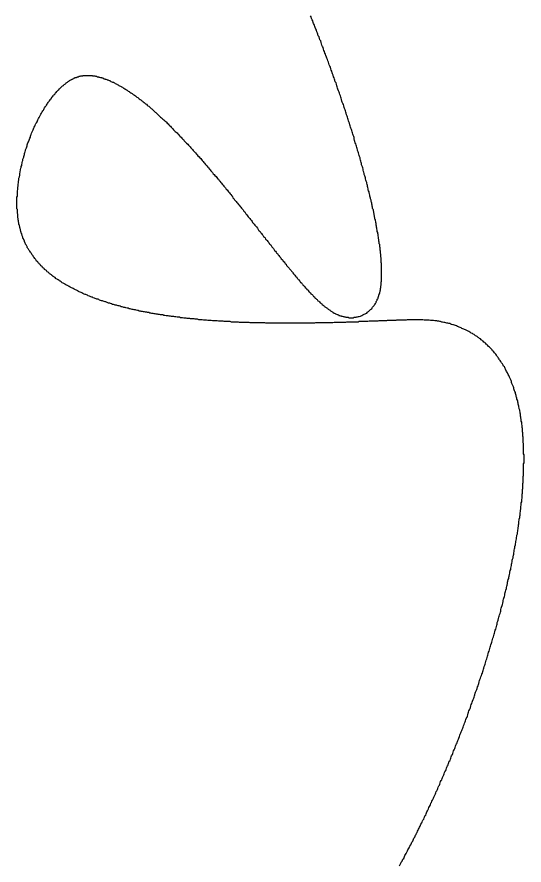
# Model space of a CAD drawing. Header units: millimetres. Extents: x 289 to 9778, y -894 to 6380.
# Drawn here: x 7172.18 to 7185.07, y 811.13 to 832.7 of the extents above; entities that cross this region are included whole.
import ezdxf

# ---------------------------------------------------------------- set-up
doc = ezdxf.new("R2010")
doc.units = ezdxf.units.MM
doc.layers.add('DRAW', color=7, linetype='Continuous')

msp = doc.modelspace()

# ---------------------------------------------------------------- linework, layer by layer
at = {"layer": 'DRAW'}
msp.add_polyline3d([(7181.9, 811.108, 0), (7181.91, 811.128, 0), (7181.93, 811.158, 0), (7181.94, 811.178, 0), (7181.95, 811.198, 0), (7181.97, 811.228, 0), (7181.98, 811.248, 0), (7181.99, 811.278, 0), (7182.01, 811.298, 0), (7182.02, 811.318, 0), (7182.03, 811.348, 0), (7182.04, 811.368, 0), (7182.06, 811.398, 0), (7182.07, 811.418, 0), (7182.08, 811.438, 0), (7182.1, 811.468, 0), (7182.11, 811.488, 0), (7182.12, 811.518, 0), (7182.13, 811.538, 0), (7182.15, 811.568, 0), (7182.16, 811.588, 0), (7182.17, 811.608, 0), (7182.19, 811.638, 0), (7182.2, 811.658, 0), (7182.21, 811.688, 0), (7182.22, 811.708, 0), (7182.24, 811.738, 0), (7182.25, 811.758, 0), (7182.26, 811.788, 0), (7182.27, 811.808, 0), (7182.29, 811.838, 0), (7182.3, 811.858, 0), (7182.31, 811.888, 0), (7182.33, 811.908, 0), (7182.34, 811.938, 0), (7182.35, 811.958, 0), (7182.36, 811.988, 0), (7182.38, 812.018, 0), (7182.39, 812.038, 0), (7182.4, 812.068, 0), (7182.41, 812.088, 0), (7182.43, 812.118, 0), (7182.44, 812.138, 0), (7182.45, 812.168, 0), (7182.47, 812.198, 0), (7182.48, 812.218, 0), (7182.49, 812.248, 0), (7182.5, 812.268, 0), (7182.52, 812.298, 0), (7182.53, 812.328, 0), (7182.54, 812.348, 0), (7182.55, 812.378, 0), (7182.57, 812.398, 0), (7182.58, 812.428, 0), (7182.59, 812.458, 0), (7182.6, 812.478, 0), (7182.62, 812.508, 0), (7182.63, 812.538, 0), (7182.64, 812.558, 0), (7182.65, 812.588, 0), (7182.67, 812.618, 0), (7182.68, 812.638, 0), (7182.69, 812.668, 0), (7182.7, 812.698, 0), (7182.72, 812.718, 0), (7182.73, 812.748, 0), (7182.74, 812.778, 0), (7182.75, 812.798, 0), (7182.77, 812.828, 0), (7182.78, 812.858, 0), (7182.79, 812.888, 0), (7182.8, 812.908, 0), (7182.82, 812.938, 0), (7182.83, 812.968, 0), (7182.84, 812.998, 0), (7182.85, 813.018, 0), (7182.87, 813.048, 0), (7182.88, 813.078, 0), (7182.89, 813.108, 0), (7182.9, 813.138, 0), (7182.92, 813.158, 0), (7182.93, 813.188, 0), (7182.94, 813.218, 0), (7182.95, 813.248, 0), (7182.96, 813.278, 0), (7182.98, 813.298, 0), (7182.99, 813.328, 0), (7183, 813.358, 0), (7183.01, 813.388, 0), (7183.03, 813.418, 0), (7183.04, 813.448, 0), (7183.05, 813.478, 0), (7183.06, 813.498, 0), (7183.08, 813.528, 0), (7183.09, 813.558, 0), (7183.1, 813.588, 0), (7183.11, 813.618, 0), (7183.12, 813.648, 0), (7183.14, 813.678, 0), (7183.15, 813.708, 0), (7183.16, 813.738, 0), (7183.17, 813.768, 0), (7183.19, 813.788, 0), (7183.2, 813.818, 0), (7183.21, 813.848, 0), (7183.22, 813.878, 0), (7183.23, 813.908, 0), (7183.25, 813.938, 0), (7183.26, 813.968, 0), (7183.27, 813.998, 0), (7183.28, 814.028, 0), (7183.29, 814.058, 0), (7183.31, 814.088, 0), (7183.32, 814.118, 0), (7183.33, 814.148, 0), (7183.34, 814.178, 0), (7183.35, 814.208, 0), (7183.37, 814.238, 0), (7183.38, 814.268, 0), (7183.39, 814.298, 0), (7183.4, 814.328, 0), (7183.41, 814.358, 0), (7183.43, 814.398, 0), (7183.44, 814.428, 0), (7183.45, 814.458, 0), (7183.46, 814.488, 0), (7183.47, 814.518, 0), (7183.49, 814.548, 0), (7183.5, 814.578, 0), (7183.51, 814.608, 0), (7183.52, 814.638, 0), (7183.53, 814.668, 0), (7183.55, 814.698, 0), (7183.56, 814.738, 0), (7183.57, 814.768, 0), (7183.58, 814.798, 0), (7183.59, 814.828, 0), (7183.6, 814.858, 0), (7183.62, 814.888, 0), (7183.63, 814.918, 0), (7183.64, 814.948, 0), (7183.65, 814.988, 0), (7183.66, 815.018, 0), (7183.67, 815.048, 0), (7183.68, 815.078, 0), (7183.7, 815.108, 0), (7183.71, 815.138, 0), (7183.72, 815.178, 0), (7183.73, 815.208, 0), (7183.74, 815.238, 0), (7183.75, 815.268, 0), (7183.76, 815.298, 0), (7183.78, 815.338, 0), (7183.79, 815.368, 0), (7183.8, 815.398, 0), (7183.81, 815.428, 0), (7183.82, 815.458, 0), (7183.83, 815.498, 0), (7183.84, 815.528, 0), (7183.85, 815.558, 0), (7183.87, 815.588, 0), (7183.88, 815.618, 0), (7183.89, 815.658, 0), (7183.9, 815.688, 0), (7183.91, 815.718, 0), (7183.92, 815.748, 0), (7183.93, 815.788, 0), (7183.94, 815.818, 0), (7183.95, 815.848, 0), (7183.96, 815.878, 0), (7183.97, 815.918, 0), (7183.99, 815.948, 0), (7184, 815.978, 0), (7184.01, 816.008, 0), (7184.02, 816.048, 0), (7184.03, 816.078, 0), (7184.04, 816.108, 0), (7184.05, 816.138, 0), (7184.06, 816.178, 0), (7184.07, 816.208, 0), (7184.08, 816.238, 0), (7184.09, 816.268, 0), (7184.1, 816.308, 0), (7184.11, 816.338, 0), (7184.12, 816.368, 0), (7184.13, 816.408, 0), (7184.14, 816.438, 0), (7184.15, 816.468, 0), (7184.16, 816.498, 0), (7184.17, 816.538, 0), (7184.18, 816.568, 0), (7184.19, 816.598, 0), (7184.2, 816.638, 0), (7184.21, 816.668, 0), (7184.22, 816.698, 0), (7184.23, 816.728, 0), (7184.24, 816.768, 0), (7184.25, 816.798, 0), (7184.26, 816.828, 0), (7184.27, 816.868, 0), (7184.28, 816.898, 0), (7184.29, 816.928, 0), (7184.3, 816.968, 0), (7184.31, 816.998, 0), (7184.32, 817.028, 0), (7184.33, 817.058, 0), (7184.34, 817.098, 0), (7184.35, 817.128, 0), (7184.36, 817.158, 0), (7184.37, 817.198, 0), (7184.38, 817.228, 0), (7184.39, 817.258, 0), (7184.39, 817.298, 0), (7184.4, 817.328, 0), (7184.41, 817.358, 0), (7184.42, 817.398, 0), (7184.43, 817.428, 0), (7184.44, 817.458, 0), (7184.45, 817.488, 0), (7184.46, 817.528, 0), (7184.47, 817.558, 0), (7184.48, 817.588, 0), (7184.48, 817.628, 0), (7184.49, 817.658, 0), (7184.5, 817.688, 0), (7184.51, 817.728, 0), (7184.52, 817.758, 0), (7184.53, 817.788, 0), (7184.54, 817.828, 0), (7184.54, 817.858, 0), (7184.55, 817.888, 0), (7184.56, 817.918, 0), (7184.57, 817.958, 0), (7184.58, 817.988, 0), (7184.58, 818.018, 0), (7184.59, 818.058, 0), (7184.6, 818.088, 0), (7184.61, 818.118, 0), (7184.62, 818.158, 0), (7184.62, 818.188, 0), (7184.63, 818.218, 0), (7184.64, 818.248, 0), (7184.65, 818.288, 0), (7184.65, 818.318, 0), (7184.66, 818.348, 0), (7184.67, 818.388, 0), (7184.68, 818.418, 0), (7184.68, 818.448, 0), (7184.69, 818.478, 0), (7184.7, 818.518, 0), (7184.71, 818.548, 0), (7184.71, 818.578, 0), (7184.72, 818.618, 0), (7184.73, 818.648, 0), (7184.73, 818.678, 0), (7184.74, 818.708, 0), (7184.75, 818.748, 0), (7184.75, 818.778, 0), (7184.76, 818.808, 0), (7184.77, 818.838, 0), (7184.77, 818.878, 0), (7184.78, 818.908, 0), (7184.79, 818.938, 0), (7184.79, 818.968, 0), (7184.8, 819.008, 0), (7184.81, 819.038, 0), (7184.81, 819.068, 0), (7184.82, 819.098, 0), (7184.82, 819.138, 0), (7184.83, 819.168, 0), (7184.84, 819.198, 0), (7184.84, 819.228, 0), (7184.85, 819.268, 0), (7184.85, 819.298, 0), (7184.86, 819.328, 0), (7184.86, 819.358, 0), (7184.87, 819.388, 0), (7184.88, 819.428, 0), (7184.88, 819.458, 0), (7184.89, 819.488, 0), (7184.89, 819.518, 0), (7184.9, 819.548, 0), (7184.9, 819.588, 0), (7184.91, 819.618, 0), (7184.91, 819.648, 0), (7184.92, 819.678, 0), (7184.92, 819.708, 0), (7184.93, 819.748, 0), (7184.93, 819.778, 0), (7184.94, 819.808, 0), (7184.94, 819.838, 0), (7184.94, 819.868, 0), (7184.95, 819.898, 0), (7184.95, 819.928, 0), (7184.96, 819.968, 0), (7184.96, 819.998, 0), (7184.97, 820.028, 0), (7184.97, 820.058, 0), (7184.97, 820.088, 0), (7184.98, 820.118, 0), (7184.98, 820.148, 0), (7184.99, 820.188, 0), (7184.99, 820.218, 0), (7184.99, 820.248, 0), (7185, 820.278, 0), (7185, 820.308, 0), (7185, 820.338, 0), (7185.01, 820.368, 0), (7185.01, 820.398, 0), (7185.01, 820.428, 0), (7185.02, 820.458, 0), (7185.02, 820.488, 0), (7185.02, 820.518, 0), (7185.02, 820.558, 0), (7185.03, 820.588, 0), (7185.03, 820.618, 0), (7185.03, 820.648, 0), (7185.03, 820.678, 0), (7185.04, 820.708, 0), (7185.04, 820.738, 0), (7185.04, 820.768, 0), (7185.04, 820.798, 0), (7185.04, 820.828, 0), (7185.05, 820.858, 0), (7185.05, 820.888, 0), (7185.05, 820.918, 0), (7185.05, 820.948, 0), (7185.05, 820.978, 0), (7185.05, 821.008, 0), (7185.06, 821.038, 0), (7185.06, 821.068, 0), (7185.06, 821.098, 0), (7185.06, 821.128, 0), (7185.06, 821.158, 0), (7185.06, 821.188, 0), (7185.06, 821.208, 0), (7185.06, 821.238, 0), (7185.06, 821.268, 0), (7185.06, 821.298, 0), (7185.06, 821.328, 0), (7185.07, 821.358, 0), (7185.07, 821.388, 0), (7185.07, 821.418, 0), (7185.07, 821.448, 0), (7185.07, 821.478, 0), (7185.07, 821.508, 0), (7185.07, 821.528, 0), (7185.07, 821.558, 0), (7185.06, 821.588, 0), (7185.06, 821.618, 0), (7185.06, 821.648, 0), (7185.06, 821.678, 0), (7185.06, 821.698, 0), (7185.06, 821.728, 0), (7185.06, 821.758, 0), (7185.06, 821.788, 0), (7185.06, 821.818, 0), (7185.06, 821.848, 0), (7185.05, 821.868, 0), (7185.05, 821.898, 0), (7185.05, 821.928, 0), (7185.05, 821.958, 0), (7185.05, 821.978, 0), (7185.05, 822.008, 0), (7185.04, 822.038, 0), (7185.04, 822.068, 0), (7185.04, 822.088, 0), (7185.04, 822.118, 0), (7185.03, 822.148, 0), (7185.03, 822.178, 0), (7185.03, 822.198, 0), (7185.03, 822.228, 0), (7185.02, 822.258, 0), (7185.02, 822.278, 0), (7185.02, 822.308, 0), (7185.01, 822.338, 0), (7185.01, 822.358, 0), (7185.01, 822.388, 0), (7185, 822.418, 0), (7185, 822.438, 0), (7185, 822.468, 0), (7184.99, 822.488, 0), (7184.99, 822.518, 0), (7184.98, 822.548, 0), (7184.98, 822.568, 0), (7184.98, 822.598, 0), (7184.97, 822.618, 0), (7184.97, 822.648, 0), (7184.96, 822.678, 0), (7184.96, 822.698, 0), (7184.95, 822.728, 0), (7184.95, 822.748, 0), (7184.94, 822.778, 0), (7184.94, 822.798, 0), (7184.93, 822.828, 0), (7184.92, 822.848, 0), (7184.92, 822.878, 0), (7184.91, 822.898, 0), (7184.91, 822.928, 0), (7184.9, 822.948, 0), (7184.89, 822.978, 0), (7184.89, 822.998, 0), (7184.88, 823.028, 0), (7184.87, 823.048, 0), (7184.87, 823.068, 0), (7184.86, 823.098, 0), (7184.85, 823.118, 0), (7184.85, 823.148, 0), (7184.84, 823.168, 0), (7184.83, 823.188, 0), (7184.82, 823.218, 0), (7184.81, 823.238, 0), (7184.81, 823.268, 0), (7184.8, 823.288, 0), (7184.79, 823.308, 0), (7184.78, 823.338, 0), (7184.77, 823.358, 0), (7184.76, 823.378, 0), (7184.75, 823.398, 0), (7184.75, 823.428, 0), (7184.74, 823.448, 0), (7184.73, 823.468, 0), (7184.72, 823.498, 0), (7184.71, 823.518, 0), (7184.7, 823.538, 0), (7184.69, 823.558, 0), (7184.68, 823.578, 0), (7184.67, 823.608, 0), (7184.66, 823.628, 0), (7184.65, 823.648, 0), (7184.63, 823.668, 0), (7184.62, 823.688, 0), (7184.61, 823.718, 0), (7184.6, 823.738, 0), (7184.59, 823.758, 0), (7184.58, 823.778, 0), (7184.57, 823.798, 0), (7184.55, 823.818, 0), (7184.54, 823.838, 0), (7184.53, 823.858, 0), (7184.52, 823.878, 0), (7184.5, 823.898, 0), (7184.49, 823.918, 0), (7184.48, 823.938, 0), (7184.46, 823.958, 0), (7184.45, 823.978, 0), (7184.44, 823.998, 0), (7184.42, 824.018, 0), (7184.41, 824.038, 0), (7184.39, 824.058, 0), (7184.38, 824.078, 0), (7184.37, 824.098, 0), (7184.35, 824.118, 0), (7184.34, 824.138, 0), (7184.32, 824.158, 0), (7184.3, 824.178, 0), (7184.29, 824.188, 0), (7184.27, 824.208, 0), (7184.26, 824.228, 0), (7184.24, 824.248, 0), (7184.23, 824.268, 0), (7184.21, 824.278, 0), (7184.19, 824.298, 0), (7184.17, 824.318, 0), (7184.16, 824.328, 0), (7184.14, 824.348, 0), (7184.12, 824.368, 0), (7184.11, 824.378, 0), (7184.09, 824.398, 0), (7184.07, 824.418, 0), (7184.05, 824.428, 0), (7184.03, 824.448, 0), (7184.01, 824.458, 0), (7184, 824.478, 0), (7183.98, 824.488, 0), (7183.96, 824.508, 0), (7183.94, 824.518, 0), (7183.92, 824.538, 0), (7183.9, 824.548, 0), (7183.88, 824.568, 0), (7183.86, 824.578, 0), (7183.84, 824.588, 0), (7183.82, 824.608, 0), (7183.8, 824.618, 0), (7183.78, 824.628, 0), (7183.76, 824.648, 0), (7183.73, 824.658, 0), (7183.71, 824.668, 0), (7183.69, 824.678, 0), (7183.67, 824.698, 0), (7183.65, 824.708, 0), (7183.63, 824.718, 0), (7183.6, 824.728, 0), (7183.58, 824.738, 0), (7183.56, 824.748, 0), (7183.54, 824.758, 0), (7183.51, 824.768, 0), (7183.49, 824.778, 0), (7183.47, 824.788, 0), (7183.45, 824.798, 0), (7183.42, 824.808, 0), (7183.4, 824.818, 0), (7183.38, 824.828, 0), (7183.35, 824.838, 0), (7183.33, 824.848, 0), (7183.3, 824.858, 0), (7183.28, 824.868, 0), (7183.26, 824.868, 0), (7183.23, 824.878, 0), (7183.21, 824.888, 0), (7183.18, 824.898, 0), (7183.16, 824.898, 0), (7183.13, 824.908, 0), (7183.11, 824.908, 0), (7183.08, 824.918, 0), (7183.06, 824.928, 0), (7183.03, 824.928, 0), (7183, 824.938, 0), (7182.98, 824.938, 0), (7182.95, 824.948, 0), (7182.93, 824.948, 0), (7182.9, 824.958, 0), (7182.87, 824.958, 0), (7182.85, 824.968, 0), (7182.82, 824.968, 0), (7182.8, 824.968, 0), (7182.77, 824.978, 0), (7182.74, 824.978, 0), (7182.72, 824.978, 0), (7182.69, 824.978, 0), (7182.66, 824.988, 0), (7182.63, 824.988, 0), (7182.61, 824.988, 0), (7182.58, 824.988, 0), (7182.55, 824.988, 0), (7182.53, 824.988, 0), (7182.5, 824.998, 0), (7182.47, 824.998, 0), (7182.45, 824.998, 0), (7182.42, 824.998, 0), (7182.39, 824.998, 0), (7182.37, 824.998, 0), (7182.34, 824.998, 0), (7182.31, 824.998, 0), (7182.29, 824.998, 0), (7182.26, 824.998, 0), (7182.23, 824.998, 0), (7182.21, 824.998, 0), (7182.18, 824.998, 0), (7182.15, 824.998, 0), (7182.13, 824.998, 0), (7182.1, 824.998, 0), (7182.07, 824.988, 0), (7182.05, 824.988, 0), (7182.02, 824.988, 0), (7181.99, 824.988, 0), (7181.97, 824.988, 0), (7181.94, 824.988, 0), (7181.91, 824.988, 0), (7181.89, 824.988, 0), (7181.86, 824.988, 0), (7181.83, 824.988, 0), (7181.81, 824.978, 0), (7181.78, 824.978, 0), (7181.75, 824.978, 0), (7181.73, 824.978, 0), (7181.7, 824.978, 0), (7181.67, 824.978, 0), (7181.65, 824.978, 0), (7181.62, 824.978, 0), (7181.59, 824.978, 0), (7181.57, 824.968, 0), (7181.54, 824.968, 0), (7181.51, 824.968, 0), (7181.49, 824.968, 0), (7181.46, 824.968, 0), (7181.43, 824.968, 0), (7181.4, 824.968, 0), (7181.38, 824.968, 0), (7181.35, 824.958, 0), (7181.32, 824.958, 0), (7181.29, 824.958, 0), (7181.27, 824.958, 0), (7181.24, 824.958, 0), (7181.21, 824.958, 0), (7181.18, 824.958, 0), (7181.16, 824.958, 0), (7181.13, 824.958, 0), (7181.1, 824.948, 0), (7181.07, 824.948, 0), (7181.04, 824.948, 0), (7181.02, 824.948, 0), (7180.99, 824.948, 0), (7180.96, 824.948, 0), (7180.93, 824.948, 0), (7180.9, 824.948, 0), (7180.88, 824.948, 0), (7180.85, 824.938, 0), (7180.82, 824.938, 0), (7180.79, 824.938, 0), (7180.76, 824.938, 0), (7180.73, 824.938, 0), (7180.7, 824.938, 0), (7180.68, 824.938, 0), (7180.65, 824.938, 0), (7180.62, 824.938, 0), (7180.59, 824.938, 0), (7180.56, 824.938, 0), (7180.53, 824.928, 0), (7180.5, 824.928, 0), (7180.47, 824.928, 0), (7180.45, 824.928, 0), (7180.42, 824.928, 0), (7180.39, 824.928, 0), (7180.36, 824.928, 0), (7180.33, 824.928, 0), (7180.3, 824.928, 0), (7180.27, 824.928, 0), (7180.24, 824.928, 0), (7180.21, 824.918, 0), (7180.18, 824.918, 0), (7180.15, 824.918, 0), (7180.12, 824.918, 0), (7180.09, 824.918, 0), (7180.07, 824.918, 0), (7180.04, 824.918, 0), (7180.01, 824.918, 0), (7179.98, 824.918, 0), (7179.95, 824.918, 0), (7179.92, 824.918, 0), (7179.89, 824.918, 0), (7179.86, 824.918, 0), (7179.83, 824.918, 0), (7179.8, 824.918, 0), (7179.77, 824.918, 0), (7179.74, 824.908, 0), (7179.71, 824.908, 0), (7179.68, 824.908, 0), (7179.65, 824.908, 0), (7179.62, 824.908, 0), (7179.59, 824.908, 0), (7179.56, 824.908, 0), (7179.53, 824.908, 0), (7179.5, 824.908, 0), (7179.47, 824.908, 0), (7179.44, 824.908, 0), (7179.41, 824.908, 0), (7179.38, 824.908, 0), (7179.35, 824.908, 0), (7179.32, 824.908, 0), (7179.29, 824.908, 0), (7179.26, 824.908, 0), (7179.23, 824.908, 0), (7179.2, 824.908, 0), (7179.17, 824.908, 0), (7179.14, 824.908, 0), (7179.11, 824.908, 0), (7179.08, 824.908, 0), (7179.05, 824.908, 0), (7179.02, 824.908, 0), (7178.99, 824.908, 0), (7178.96, 824.908, 0), (7178.93, 824.908, 0), (7178.9, 824.908, 0), (7178.87, 824.908, 0), (7178.84, 824.908, 0), (7178.81, 824.908, 0), (7178.78, 824.908, 0), (7178.75, 824.908, 0), (7178.72, 824.908, 0), (7178.69, 824.908, 0), (7178.66, 824.908, 0), (7178.63, 824.908, 0), (7178.6, 824.908, 0), (7178.57, 824.908, 0), (7178.54, 824.908, 0), (7178.51, 824.908, 0), (7178.48, 824.918, 0), (7178.44, 824.918, 0), (7178.41, 824.918, 0), (7178.38, 824.918, 0), (7178.35, 824.918, 0), (7178.32, 824.918, 0), (7178.29, 824.918, 0), (7178.26, 824.918, 0), (7178.23, 824.918, 0), (7178.2, 824.918, 0), (7178.17, 824.918, 0), (7178.14, 824.918, 0), (7178.11, 824.918, 0), (7178.08, 824.928, 0), (7178.05, 824.928, 0), (7178.02, 824.928, 0), (7177.99, 824.928, 0), (7177.96, 824.928, 0), (7177.93, 824.928, 0), (7177.9, 824.928, 0), (7177.87, 824.928, 0), (7177.84, 824.928, 0), (7177.81, 824.938, 0), (7177.78, 824.938, 0), (7177.75, 824.938, 0), (7177.72, 824.938, 0), (7177.69, 824.938, 0), (7177.66, 824.938, 0), (7177.63, 824.938, 0), (7177.6, 824.948, 0), (7177.57, 824.948, 0), (7177.54, 824.948, 0), (7177.51, 824.948, 0), (7177.48, 824.948, 0), (7177.45, 824.948, 0), (7177.42, 824.958, 0), (7177.39, 824.958, 0), (7177.36, 824.958, 0), (7177.33, 824.958, 0), (7177.3, 824.958, 0), (7177.27, 824.968, 0), (7177.24, 824.968, 0), (7177.21, 824.968, 0), (7177.18, 824.968, 0), (7177.15, 824.968, 0), (7177.12, 824.978, 0), (7177.09, 824.978, 0), (7177.06, 824.978, 0), (7177.03, 824.978, 0), (7177, 824.988, 0), (7176.97, 824.988, 0), (7176.95, 824.988, 0), (7176.92, 824.988, 0), (7176.89, 824.998, 0), (7176.86, 824.998, 0), (7176.83, 824.998, 0), (7176.8, 824.998, 0), (7176.77, 825.008, 0), (7176.74, 825.008, 0), (7176.71, 825.008, 0), (7176.68, 825.018, 0), (7176.65, 825.018, 0), (7176.62, 825.018, 0), (7176.59, 825.018, 0), (7176.57, 825.028, 0), (7176.54, 825.028, 0), (7176.51, 825.028, 0), (7176.48, 825.038, 0), (7176.45, 825.038, 0), (7176.42, 825.038, 0), (7176.39, 825.048, 0), (7176.36, 825.048, 0), (7176.34, 825.048, 0), (7176.31, 825.058, 0), (7176.28, 825.058, 0), (7176.25, 825.058, 0), (7176.22, 825.068, 0), (7176.19, 825.068, 0), (7176.17, 825.078, 0), (7176.14, 825.078, 0), (7176.11, 825.078, 0), (7176.08, 825.088, 0), (7176.05, 825.088, 0), (7176.02, 825.098, 0), (7176, 825.098, 0), (7175.97, 825.098, 0), (7175.94, 825.108, 0), (7175.91, 825.108, 0), (7175.89, 825.118, 0), (7175.86, 825.118, 0), (7175.83, 825.118, 0), (7175.8, 825.128, 0), (7175.77, 825.128, 0), (7175.75, 825.138, 0), (7175.72, 825.138, 0), (7175.69, 825.148, 0), (7175.67, 825.148, 0), (7175.64, 825.158, 0), (7175.61, 825.158, 0), (7175.58, 825.168, 0), (7175.56, 825.168, 0), (7175.53, 825.178, 0), (7175.5, 825.178, 0), (7175.48, 825.188, 0), (7175.45, 825.188, 0), (7175.42, 825.198, 0), (7175.4, 825.198, 0), (7175.37, 825.208, 0), (7175.34, 825.208, 0), (7175.32, 825.218, 0), (7175.29, 825.218, 0), (7175.26, 825.228, 0), (7175.24, 825.228, 0), (7175.21, 825.238, 0), (7175.19, 825.248, 0), (7175.16, 825.248, 0), (7175.13, 825.258, 0), (7175.11, 825.258, 0), (7175.08, 825.268, 0), (7175.06, 825.278, 0), (7175.03, 825.278, 0), (7175.01, 825.288, 0), (7174.98, 825.288, 0), (7174.95, 825.298, 0), (7174.93, 825.308, 0), (7174.9, 825.308, 0), (7174.88, 825.318, 0), (7174.85, 825.328, 0), (7174.83, 825.328, 0), (7174.8, 825.338, 0), (7174.78, 825.348, 0), (7174.75, 825.348, 0), (7174.73, 825.358, 0), (7174.71, 825.368, 0), (7174.68, 825.368, 0), (7174.66, 825.378, 0), (7174.63, 825.388, 0), (7174.61, 825.388, 0), (7174.58, 825.398, 0), (7174.56, 825.408, 0), (7174.54, 825.418, 0), (7174.51, 825.418, 0), (7174.49, 825.428, 0), (7174.47, 825.438, 0), (7174.44, 825.448, 0), (7174.42, 825.448, 0), (7174.4, 825.458, 0), (7174.37, 825.468, 0), (7174.35, 825.478, 0), (7174.33, 825.478, 0), (7174.3, 825.488, 0), (7174.28, 825.498, 0), (7174.26, 825.508, 0), (7174.24, 825.518, 0), (7174.21, 825.518, 0), (7174.19, 825.528, 0), (7174.17, 825.538, 0), (7174.15, 825.548, 0), (7174.12, 825.558, 0), (7174.1, 825.568, 0), (7174.08, 825.568, 0), (7174.06, 825.578, 0), (7174.04, 825.588, 0), (7174.02, 825.598, 0), (7173.99, 825.608, 0), (7173.97, 825.618, 0), (7173.95, 825.628, 0), (7173.93, 825.638, 0), (7173.91, 825.638, 0), (7173.89, 825.648, 0), (7173.87, 825.658, 0), (7173.85, 825.668, 0), (7173.83, 825.678, 0), (7173.81, 825.688, 0), (7173.79, 825.698, 0), (7173.76, 825.708, 0), (7173.74, 825.718, 0), (7173.72, 825.728, 0), (7173.71, 825.738, 0), (7173.69, 825.748, 0), (7173.67, 825.758, 0), (7173.65, 825.768, 0), (7173.63, 825.778, 0), (7173.61, 825.788, 0), (7173.59, 825.798, 0), (7173.57, 825.808, 0), (7173.55, 825.818, 0), (7173.53, 825.828, 0), (7173.51, 825.838, 0), (7173.49, 825.848, 0), (7173.48, 825.858, 0), (7173.46, 825.868, 0), (7173.44, 825.878, 0), (7173.42, 825.888, 0), (7173.4, 825.898, 0), (7173.39, 825.908, 0), (7173.37, 825.918, 0), (7173.35, 825.928, 0), (7173.33, 825.938, 0), (7173.32, 825.948, 0), (7173.3, 825.958, 0), (7173.28, 825.978, 0), (7173.26, 825.988, 0), (7173.25, 825.998, 0), (7173.23, 826.008, 0), (7173.21, 826.018, 0), (7173.2, 826.028, 0), (7173.18, 826.038, 0), (7173.17, 826.048, 0), (7173.15, 826.068, 0), (7173.13, 826.078, 0), (7173.12, 826.088, 0), (7173.1, 826.098, 0), (7173.09, 826.108, 0), (7173.07, 826.118, 0), (7173.06, 826.138, 0), (7173.04, 826.148, 0), (7173.03, 826.158, 0), (7173.01, 826.168, 0), (7173, 826.178, 0), (7172.98, 826.198, 0), (7172.97, 826.208, 0), (7172.95, 826.218, 0), (7172.94, 826.228, 0), (7172.93, 826.248, 0), (7172.91, 826.258, 0), (7172.9, 826.268, 0), (7172.88, 826.278, 0), (7172.87, 826.298, 0), (7172.86, 826.308, 0), (7172.84, 826.318, 0), (7172.83, 826.328, 0), (7172.82, 826.348, 0), (7172.81, 826.358, 0), (7172.79, 826.368, 0), (7172.78, 826.388, 0), (7172.77, 826.398, 0), (7172.75, 826.408, 0), (7172.74, 826.428, 0), (7172.73, 826.438, 0), (7172.72, 826.448, 0), (7172.71, 826.468, 0), (7172.7, 826.478, 0), (7172.68, 826.488, 0), (7172.67, 826.508, 0), (7172.66, 826.518, 0), (7172.65, 826.538, 0), (7172.64, 826.548, 0), (7172.63, 826.558, 0), (7172.62, 826.578, 0), (7172.61, 826.588, 0), (7172.6, 826.598, 0), (7172.59, 826.618, 0), (7172.58, 826.628, 0), (7172.57, 826.648, 0), (7172.56, 826.658, 0), (7172.55, 826.678, 0), (7172.54, 826.688, 0), (7172.53, 826.708, 0), (7172.52, 826.718, 0), (7172.51, 826.738, 0), (7172.5, 826.748, 0), (7172.49, 826.758, 0), (7172.48, 826.778, 0), (7172.47, 826.788, 0), (7172.46, 826.808, 0), (7172.45, 826.828, 0), (7172.44, 826.838, 0), (7172.44, 826.858, 0), (7172.43, 826.868, 0), (7172.42, 826.888, 0), (7172.41, 826.898, 0), (7172.4, 826.918, 0), (7172.4, 826.928, 0), (7172.39, 826.948, 0), (7172.38, 826.968, 0), (7172.37, 826.978, 0), (7172.37, 826.998, 0), (7172.36, 827.018, 0), (7172.35, 827.028, 0), (7172.35, 827.048, 0), (7172.34, 827.058, 0), (7172.33, 827.078, 0), (7172.33, 827.098, 0), (7172.32, 827.118, 0), (7172.31, 827.128, 0), (7172.31, 827.148, 0), (7172.3, 827.168, 0), (7172.3, 827.178, 0), (7172.29, 827.198, 0), (7172.29, 827.218, 0), (7172.28, 827.238, 0), (7172.28, 827.248, 0), (7172.27, 827.268, 0), (7172.27, 827.288, 0), (7172.26, 827.308, 0), (7172.26, 827.328, 0), (7172.25, 827.338, 0), (7172.25, 827.358, 0), (7172.24, 827.378, 0), (7172.24, 827.398, 0), (7172.23, 827.418, 0), (7172.23, 827.438, 0), (7172.23, 827.458, 0), (7172.22, 827.478, 0), (7172.22, 827.498, 0), (7172.22, 827.518, 0), (7172.21, 827.528, 0), (7172.21, 827.548, 0), (7172.21, 827.568, 0), (7172.2, 827.588, 0), (7172.2, 827.608, 0), (7172.2, 827.638, 0), (7172.2, 827.658, 0), (7172.2, 827.678, 0), (7172.19, 827.698, 0), (7172.19, 827.718, 0), (7172.19, 827.738, 0), (7172.19, 827.758, 0), (7172.19, 827.778, 0), (7172.19, 827.798, 0), (7172.18, 827.818, 0), (7172.18, 827.848, 0), (7172.18, 827.868, 0), (7172.18, 827.888, 0), (7172.18, 827.908, 0), (7172.18, 827.928, 0), (7172.18, 827.958, 0), (7172.18, 827.978, 0), (7172.18, 827.998, 0), (7172.18, 828.018, 0), (7172.18, 828.048, 0), (7172.18, 828.068, 0), (7172.18, 828.088, 0), (7172.18, 828.118, 0), (7172.19, 828.138, 0), (7172.19, 828.158, 0), (7172.19, 828.188, 0), (7172.19, 828.208, 0), (7172.19, 828.228, 0), (7172.19, 828.258, 0), (7172.19, 828.278, 0), (7172.2, 828.308, 0), (7172.2, 828.328, 0), (7172.2, 828.348, 0), (7172.2, 828.378, 0), (7172.21, 828.398, 0), (7172.21, 828.428, 0), (7172.21, 828.448, 0), (7172.22, 828.478, 0), (7172.22, 828.498, 0), (7172.22, 828.528, 0), (7172.23, 828.548, 0), (7172.23, 828.578, 0), (7172.23, 828.598, 0), (7172.24, 828.628, 0), (7172.24, 828.648, 0), (7172.25, 828.668, 0), (7172.25, 828.698, 0), (7172.25, 828.718, 0), (7172.26, 828.748, 0), (7172.26, 828.768, 0), (7172.27, 828.798, 0), (7172.27, 828.818, 0), (7172.28, 828.848, 0), (7172.29, 828.868, 0), (7172.29, 828.898, 0), (7172.3, 828.918, 0), (7172.3, 828.948, 0), (7172.31, 828.978, 0), (7172.31, 828.998, 0), (7172.32, 829.028, 0), (7172.33, 829.048, 0), (7172.33, 829.078, 0), (7172.34, 829.098, 0), (7172.35, 829.128, 0), (7172.35, 829.148, 0), (7172.36, 829.178, 0), (7172.37, 829.198, 0), (7172.37, 829.228, 0), (7172.38, 829.248, 0), (7172.39, 829.268, 0), (7172.4, 829.298, 0), (7172.4, 829.318, 0), (7172.41, 829.348, 0), (7172.42, 829.368, 0), (7172.43, 829.398, 0), (7172.44, 829.418, 0), (7172.44, 829.448, 0), (7172.45, 829.468, 0), (7172.46, 829.498, 0), (7172.47, 829.518, 0), (7172.48, 829.538, 0), (7172.49, 829.568, 0), (7172.5, 829.588, 0), (7172.51, 829.618, 0), (7172.52, 829.638, 0), (7172.52, 829.668, 0), (7172.53, 829.688, 0), (7172.54, 829.708, 0), (7172.55, 829.738, 0), (7172.56, 829.758, 0), (7172.57, 829.778, 0), (7172.58, 829.808, 0), (7172.59, 829.828, 0), (7172.6, 829.848, 0), (7172.61, 829.878, 0), (7172.62, 829.898, 0), (7172.63, 829.918, 0), (7172.64, 829.938, 0), (7172.65, 829.968, 0), (7172.66, 829.988, 0), (7172.68, 830.008, 0), (7172.69, 830.028, 0), (7172.7, 830.058, 0), (7172.71, 830.078, 0), (7172.72, 830.098, 0), (7172.73, 830.118, 0), (7172.74, 830.138, 0), (7172.75, 830.158, 0), (7172.76, 830.178, 0), (7172.78, 830.208, 0), (7172.79, 830.228, 0), (7172.8, 830.248, 0), (7172.81, 830.268, 0), (7172.82, 830.288, 0), (7172.84, 830.308, 0), (7172.85, 830.328, 0), (7172.86, 830.348, 0), (7172.87, 830.368, 0), (7172.88, 830.388, 0), (7172.9, 830.408, 0), (7172.91, 830.428, 0), (7172.92, 830.448, 0), (7172.93, 830.458, 0), (7172.95, 830.478, 0), (7172.96, 830.498, 0), (7172.97, 830.518, 0), (7172.98, 830.538, 0), (7173, 830.558, 0), (7173.01, 830.568, 0), (7173.02, 830.588, 0), (7173.03, 830.608, 0), (7173.05, 830.618, 0), (7173.06, 830.638, 0), (7173.07, 830.658, 0), (7173.08, 830.668, 0), (7173.1, 830.688, 0), (7173.11, 830.708, 0), (7173.12, 830.718, 0), (7173.14, 830.738, 0), (7173.15, 830.748, 0), (7173.16, 830.768, 0), (7173.18, 830.778, 0), (7173.19, 830.798, 0), (7173.2, 830.808, 0), (7173.21, 830.818, 0), (7173.23, 830.838, 0), (7173.24, 830.848, 0), (7173.25, 830.868, 0), (7173.27, 830.878, 0), (7173.28, 830.888, 0), (7173.29, 830.898, 0), (7173.31, 830.918, 0), (7173.32, 830.928, 0), (7173.33, 830.938, 0), (7173.34, 830.948, 0), (7173.36, 830.958, 0), (7173.37, 830.968, 0), (7173.38, 830.978, 0), (7173.4, 830.988, 0), (7173.41, 830.998, 0), (7173.42, 831.008, 0), (7173.43, 831.018, 0), (7173.45, 831.028, 0), (7173.46, 831.038, 0), (7173.47, 831.048, 0), (7173.48, 831.058, 0), (7173.5, 831.068, 0), (7173.51, 831.078, 0), (7173.52, 831.078, 0), (7173.53, 831.088, 0), (7173.55, 831.098, 0), (7173.56, 831.098, 0), (7173.57, 831.108, 0), (7173.58, 831.118, 0), (7173.59, 831.118, 0), (7173.61, 831.128, 0), (7173.62, 831.138, 0), (7173.63, 831.138, 0), (7173.64, 831.148, 0), (7173.65, 831.148, 0), (7173.66, 831.158, 0), (7173.67, 831.158, 0), (7173.69, 831.158, 0), (7173.7, 831.168, 0), (7173.71, 831.168, 0), (7173.72, 831.178, 0), (7173.73, 831.178, 0), (7173.74, 831.178, 0), (7173.75, 831.188, 0), (7173.77, 831.188, 0), (7173.78, 831.188, 0), (7173.79, 831.188, 0), (7173.8, 831.198, 0), (7173.81, 831.198, 0), (7173.82, 831.198, 0), (7173.84, 831.198, 0), (7173.85, 831.198, 0), (7173.86, 831.208, 0), (7173.87, 831.208, 0), (7173.88, 831.208, 0), (7173.9, 831.208, 0), (7173.91, 831.208, 0), (7173.92, 831.208, 0), (7173.93, 831.208, 0), (7173.94, 831.208, 0), (7173.96, 831.208, 0), (7173.97, 831.208, 0), (7173.98, 831.208, 0), (7174, 831.208, 0), (7174.01, 831.208, 0), (7174.02, 831.208, 0), (7174.04, 831.208, 0), (7174.05, 831.208, 0), (7174.06, 831.208, 0), (7174.08, 831.208, 0), (7174.09, 831.208, 0), (7174.1, 831.198, 0), (7174.12, 831.198, 0), (7174.13, 831.198, 0), (7174.15, 831.198, 0), (7174.16, 831.198, 0), (7174.18, 831.188, 0), (7174.19, 831.188, 0), (7174.2, 831.188, 0), (7174.22, 831.178, 0), (7174.23, 831.178, 0), (7174.25, 831.178, 0), (7174.26, 831.168, 0), (7174.28, 831.168, 0), (7174.3, 831.158, 0), (7174.31, 831.158, 0), (7174.33, 831.158, 0), (7174.34, 831.148, 0), (7174.36, 831.148, 0), (7174.37, 831.138, 0), (7174.39, 831.128, 0), (7174.41, 831.128, 0), (7174.42, 831.118, 0), (7174.44, 831.118, 0), (7174.46, 831.108, 0), (7174.47, 831.098, 0), (7174.49, 831.098, 0), (7174.51, 831.088, 0), (7174.52, 831.078, 0), (7174.54, 831.078, 0), (7174.56, 831.068, 0), (7174.57, 831.058, 0), (7174.59, 831.048, 0), (7174.61, 831.038, 0), (7174.63, 831.038, 0), (7174.64, 831.028, 0), (7174.66, 831.018, 0), (7174.68, 831.008, 0), (7174.7, 830.998, 0), (7174.72, 830.988, 0), (7174.73, 830.978, 0), (7174.75, 830.968, 0), (7174.77, 830.958, 0), (7174.79, 830.948, 0), (7174.81, 830.938, 0), (7174.83, 830.928, 0), (7174.84, 830.918, 0), (7174.86, 830.908, 0), (7174.88, 830.898, 0), (7174.9, 830.888, 0), (7174.92, 830.868, 0), (7174.94, 830.858, 0), (7174.96, 830.848, 0), (7174.98, 830.838, 0), (7174.99, 830.828, 0), (7175.01, 830.808, 0), (7175.03, 830.798, 0), (7175.05, 830.788, 0), (7175.07, 830.768, 0), (7175.09, 830.758, 0), (7175.11, 830.748, 0), (7175.13, 830.728, 0), (7175.15, 830.718, 0), (7175.17, 830.708, 0), (7175.19, 830.688, 0), (7175.21, 830.678, 0), (7175.23, 830.658, 0), (7175.25, 830.648, 0), (7175.27, 830.628, 0), (7175.29, 830.618, 0), (7175.31, 830.598, 0), (7175.33, 830.588, 0), (7175.35, 830.568, 0), (7175.37, 830.558, 0), (7175.39, 830.538, 0), (7175.41, 830.518, 0), (7175.43, 830.508, 0), (7175.45, 830.488, 0), (7175.47, 830.478, 0), (7175.49, 830.458, 0), (7175.51, 830.438, 0), (7175.53, 830.428, 0), (7175.55, 830.408, 0), (7175.57, 830.388, 0), (7175.59, 830.368, 0), (7175.61, 830.358, 0), (7175.63, 830.338, 0), (7175.65, 830.318, 0), (7175.67, 830.298, 0), (7175.69, 830.278, 0), (7175.71, 830.268, 0), (7175.73, 830.248, 0), (7175.75, 830.228, 0), (7175.77, 830.208, 0), (7175.79, 830.188, 0), (7175.81, 830.168, 0), (7175.83, 830.148, 0), (7175.85, 830.128, 0), (7175.87, 830.118, 0), (7175.89, 830.098, 0), (7175.91, 830.078, 0), (7175.94, 830.058, 0), (7175.96, 830.038, 0), (7175.98, 830.018, 0), (7176, 829.998, 0), (7176.02, 829.978, 0), (7176.04, 829.958, 0), (7176.06, 829.938, 0), (7176.08, 829.918, 0), (7176.1, 829.898, 0), (7176.12, 829.878, 0), (7176.14, 829.848, 0), (7176.16, 829.828, 0), (7176.18, 829.808, 0), (7176.2, 829.788, 0), (7176.23, 829.768, 0), (7176.25, 829.748, 0), (7176.27, 829.728, 0), (7176.29, 829.708, 0), (7176.31, 829.678, 0), (7176.33, 829.658, 0), (7176.35, 829.638, 0), (7176.37, 829.618, 0), (7176.39, 829.598, 0), (7176.41, 829.578, 0), (7176.43, 829.548, 0), (7176.45, 829.528, 0), (7176.47, 829.508, 0), (7176.49, 829.488, 0), (7176.52, 829.458, 0), (7176.54, 829.438, 0), (7176.56, 829.418, 0), (7176.58, 829.398, 0), (7176.6, 829.368, 0), (7176.62, 829.348, 0), (7176.64, 829.328, 0), (7176.66, 829.298, 0), (7176.68, 829.278, 0), (7176.7, 829.258, 0), (7176.72, 829.238, 0), (7176.74, 829.208, 0), (7176.76, 829.188, 0), (7176.78, 829.168, 0), (7176.81, 829.138, 0), (7176.83, 829.118, 0), (7176.85, 829.098, 0), (7176.87, 829.068, 0), (7176.89, 829.048, 0), (7176.91, 829.018, 0), (7176.93, 828.998, 0), (7176.95, 828.978, 0), (7176.97, 828.948, 0), (7176.99, 828.928, 0), (7177.01, 828.908, 0), (7177.03, 828.878, 0), (7177.05, 828.858, 0), (7177.07, 828.828, 0), (7177.09, 828.808, 0), (7177.11, 828.788, 0), (7177.13, 828.758, 0), (7177.15, 828.738, 0), (7177.17, 828.708, 0), (7177.19, 828.688, 0), (7177.21, 828.668, 0), (7177.24, 828.638, 0), (7177.26, 828.618, 0), (7177.28, 828.588, 0), (7177.3, 828.568, 0), (7177.32, 828.538, 0), (7177.34, 828.518, 0), (7177.36, 828.488, 0), (7177.38, 828.468, 0), (7177.4, 828.448, 0), (7177.42, 828.418, 0), (7177.44, 828.398, 0), (7177.46, 828.368, 0), (7177.48, 828.348, 0), (7177.5, 828.318, 0), (7177.52, 828.298, 0), (7177.54, 828.278, 0), (7177.56, 828.248, 0), (7177.58, 828.228, 0), (7177.6, 828.198, 0), (7177.62, 828.178, 0), (7177.64, 828.148, 0), (7177.66, 828.128, 0), (7177.67, 828.098, 0), (7177.69, 828.078, 0), (7177.71, 828.048, 0), (7177.73, 828.028, 0), (7177.75, 828.008, 0), (7177.77, 827.978, 0), (7177.79, 827.958, 0), (7177.81, 827.928, 0), (7177.83, 827.908, 0), (7177.85, 827.878, 0), (7177.87, 827.858, 0), (7177.89, 827.838, 0), (7177.91, 827.808, 0), (7177.93, 827.788, 0), (7177.95, 827.758, 0), (7177.97, 827.738, 0), (7177.99, 827.708, 0), (7178, 827.688, 0), (7178.02, 827.668, 0), (7178.04, 827.638, 0), (7178.06, 827.618, 0), (7178.08, 827.588, 0), (7178.1, 827.568, 0), (7178.12, 827.548, 0), (7178.14, 827.518, 0), (7178.16, 827.498, 0), (7178.17, 827.468, 0), (7178.19, 827.448, 0), (7178.21, 827.428, 0), (7178.23, 827.398, 0), (7178.25, 827.378, 0), (7178.27, 827.358, 0), (7178.29, 827.328, 0), (7178.3, 827.308, 0), (7178.32, 827.278, 0), (7178.34, 827.258, 0), (7178.36, 827.238, 0), (7178.38, 827.208, 0), (7178.4, 827.188, 0), (7178.41, 827.168, 0), (7178.43, 827.148, 0), (7178.45, 827.118, 0), (7178.47, 827.098, 0), (7178.49, 827.078, 0), (7178.5, 827.048, 0), (7178.52, 827.028, 0), (7178.54, 827.008, 0), (7178.56, 826.988, 0), (7178.58, 826.958, 0), (7178.59, 826.938, 0), (7178.61, 826.918, 0), (7178.63, 826.898, 0), (7178.65, 826.868, 0), (7178.66, 826.848, 0), (7178.68, 826.828, 0), (7178.7, 826.808, 0), (7178.72, 826.778, 0), (7178.73, 826.758, 0), (7178.75, 826.738, 0), (7178.77, 826.718, 0), (7178.78, 826.698, 0), (7178.8, 826.678, 0), (7178.82, 826.648, 0), (7178.84, 826.628, 0), (7178.85, 826.608, 0), (7178.87, 826.588, 0), (7178.89, 826.568, 0), (7178.9, 826.548, 0), (7178.92, 826.528, 0), (7178.94, 826.508, 0), (7178.95, 826.488, 0), (7178.97, 826.468, 0), (7178.99, 826.448, 0), (7179, 826.428, 0), (7179.02, 826.408, 0), (7179.03, 826.378, 0), (7179.05, 826.358, 0), (7179.07, 826.338, 0), (7179.08, 826.328, 0), (7179.1, 826.308, 0), (7179.11, 826.288, 0), (7179.13, 826.268, 0), (7179.15, 826.248, 0), (7179.16, 826.228, 0), (7179.18, 826.208, 0), (7179.19, 826.188, 0), (7179.21, 826.168, 0), (7179.23, 826.148, 0), (7179.24, 826.128, 0), (7179.26, 826.108, 0), (7179.27, 826.098, 0), (7179.29, 826.078, 0), (7179.3, 826.058, 0), (7179.32, 826.038, 0), (7179.33, 826.018, 0), (7179.35, 826.008, 0), (7179.36, 825.988, 0), (7179.38, 825.968, 0), (7179.39, 825.948, 0), (7179.41, 825.938, 0), (7179.42, 825.918, 0), (7179.44, 825.898, 0), (7179.45, 825.888, 0), (7179.47, 825.868, 0), (7179.48, 825.848, 0), (7179.5, 825.838, 0), (7179.51, 825.818, 0), (7179.53, 825.798, 0), (7179.54, 825.788, 0), (7179.55, 825.768, 0), (7179.57, 825.758, 0), (7179.58, 825.738, 0), (7179.6, 825.718, 0), (7179.61, 825.708, 0), (7179.63, 825.688, 0), (7179.64, 825.678, 0), (7179.65, 825.658, 0), (7179.67, 825.648, 0), (7179.68, 825.638, 0), (7179.7, 825.618, 0), (7179.71, 825.608, 0), (7179.72, 825.588, 0), (7179.74, 825.578, 0), (7179.75, 825.558, 0), (7179.76, 825.548, 0), (7179.78, 825.538, 0), (7179.79, 825.518, 0), (7179.81, 825.508, 0), (7179.82, 825.498, 0), (7179.83, 825.478, 0), (7179.85, 825.468, 0), (7179.86, 825.458, 0), (7179.87, 825.448, 0), (7179.89, 825.428, 0), (7179.9, 825.418, 0), (7179.91, 825.408, 0), (7179.93, 825.398, 0), (7179.94, 825.388, 0), (7179.96, 825.368, 0), (7179.97, 825.358, 0), (7179.98, 825.348, 0), (7180, 825.338, 0), (7180.01, 825.328, 0), (7180.02, 825.318, 0), (7180.04, 825.308, 0), (7180.05, 825.298, 0), (7180.07, 825.288, 0), (7180.08, 825.278, 0), (7180.09, 825.268, 0), (7180.11, 825.258, 0), (7180.12, 825.248, 0), (7180.14, 825.238, 0), (7180.15, 825.228, 0), (7180.16, 825.218, 0), (7180.18, 825.208, 0), (7180.19, 825.198, 0), (7180.21, 825.188, 0), (7180.22, 825.178, 0), (7180.24, 825.168, 0), (7180.25, 825.168, 0), (7180.27, 825.158, 0), (7180.28, 825.148, 0), (7180.3, 825.138, 0), (7180.32, 825.128, 0), (7180.33, 825.128, 0), (7180.35, 825.118, 0), (7180.36, 825.108, 0), (7180.38, 825.108, 0), (7180.4, 825.098, 0), (7180.42, 825.098, 0), (7180.43, 825.088, 0), (7180.45, 825.088, 0), (7180.47, 825.078, 0), (7180.49, 825.078, 0), (7180.51, 825.068, 0), (7180.52, 825.068, 0), (7180.54, 825.058, 0), (7180.56, 825.058, 0), (7180.58, 825.058, 0), (7180.6, 825.058, 0), (7180.62, 825.048, 0), (7180.64, 825.048, 0), (7180.67, 825.048, 0), (7180.69, 825.048, 0), (7180.71, 825.048, 0), (7180.73, 825.048, 0), (7180.75, 825.058, 0), (7180.77, 825.058, 0), (7180.8, 825.058, 0), (7180.82, 825.068, 0), (7180.84, 825.068, 0), (7180.86, 825.078, 0), (7180.88, 825.078, 0), (7180.91, 825.088, 0), (7180.93, 825.098, 0), (7180.95, 825.108, 0), (7180.97, 825.118, 0), (7180.99, 825.128, 0), (7181.01, 825.138, 0), (7181.03, 825.148, 0), (7181.05, 825.158, 0), (7181.07, 825.168, 0), (7181.09, 825.188, 0), (7181.1, 825.198, 0), (7181.12, 825.208, 0), (7181.14, 825.228, 0), (7181.15, 825.238, 0), (7181.17, 825.258, 0), (7181.18, 825.268, 0), (7181.2, 825.278, 0), (7181.21, 825.298, 0), (7181.22, 825.318, 0), (7181.23, 825.328, 0), (7181.25, 825.348, 0), (7181.26, 825.358, 0), (7181.27, 825.378, 0), (7181.28, 825.388, 0), (7181.29, 825.408, 0), (7181.3, 825.428, 0), (7181.31, 825.438, 0), (7181.31, 825.458, 0), (7181.32, 825.468, 0), (7181.33, 825.488, 0), (7181.34, 825.498, 0), (7181.34, 825.518, 0), (7181.35, 825.528, 0), (7181.36, 825.548, 0), (7181.36, 825.568, 0), (7181.37, 825.578, 0), (7181.37, 825.598, 0), (7181.38, 825.608, 0), (7181.38, 825.628, 0), (7181.39, 825.638, 0), (7181.39, 825.658, 0), (7181.4, 825.668, 0), (7181.4, 825.688, 0), (7181.4, 825.698, 0), (7181.41, 825.718, 0), (7181.41, 825.738, 0), (7181.42, 825.748, 0), (7181.42, 825.768, 0), (7181.42, 825.778, 0), (7181.42, 825.798, 0), (7181.43, 825.808, 0), (7181.43, 825.828, 0), (7181.43, 825.838, 0), (7181.43, 825.858, 0), (7181.44, 825.878, 0), (7181.44, 825.888, 0), (7181.44, 825.908, 0), (7181.44, 825.918, 0), (7181.44, 825.938, 0), (7181.44, 825.958, 0), (7181.45, 825.968, 0), (7181.45, 825.988, 0), (7181.45, 825.998, 0), (7181.45, 826.018, 0), (7181.45, 826.038, 0), (7181.45, 826.048, 0), (7181.45, 826.068, 0), (7181.45, 826.088, 0), (7181.45, 826.098, 0), (7181.45, 826.118, 0), (7181.45, 826.138, 0), (7181.45, 826.148, 0), (7181.45, 826.168, 0), (7181.45, 826.188, 0), (7181.45, 826.198, 0), (7181.45, 826.218, 0), (7181.45, 826.238, 0), (7181.45, 826.258, 0), (7181.45, 826.268, 0), (7181.45, 826.288, 0), (7181.45, 826.308, 0), (7181.45, 826.328, 0), (7181.45, 826.338, 0), (7181.45, 826.358, 0), (7181.45, 826.378, 0), (7181.45, 826.398, 0), (7181.45, 826.418, 0), (7181.45, 826.438, 0), (7181.44, 826.448, 0), (7181.44, 826.468, 0), (7181.44, 826.488, 0), (7181.44, 826.508, 0), (7181.44, 826.528, 0), (7181.44, 826.548, 0), (7181.44, 826.568, 0), (7181.43, 826.588, 0), (7181.43, 826.608, 0), (7181.43, 826.628, 0), (7181.43, 826.648, 0), (7181.43, 826.668, 0), (7181.42, 826.678, 0), (7181.42, 826.698, 0), (7181.42, 826.718, 0), (7181.42, 826.738, 0), (7181.41, 826.768, 0), (7181.41, 826.788, 0), (7181.41, 826.808, 0), (7181.41, 826.828, 0), (7181.4, 826.848, 0), (7181.4, 826.868, 0), (7181.4, 826.888, 0), (7181.4, 826.908, 0), (7181.39, 826.928, 0), (7181.39, 826.948, 0), (7181.39, 826.968, 0), (7181.38, 826.998, 0), (7181.38, 827.018, 0), (7181.38, 827.038, 0), (7181.37, 827.058, 0), (7181.37, 827.078, 0), (7181.37, 827.098, 0), (7181.36, 827.128, 0), (7181.36, 827.148, 0), (7181.36, 827.168, 0), (7181.35, 827.188, 0), (7181.35, 827.218, 0), (7181.34, 827.238, 0), (7181.34, 827.258, 0), (7181.34, 827.278, 0), (7181.33, 827.308, 0), (7181.33, 827.328, 0), (7181.32, 827.348, 0), (7181.32, 827.378, 0), (7181.31, 827.398, 0), (7181.31, 827.418, 0), (7181.31, 827.448, 0), (7181.3, 827.468, 0), (7181.3, 827.488, 0), (7181.29, 827.518, 0), (7181.29, 827.538, 0), (7181.28, 827.558, 0), (7181.28, 827.588, 0), (7181.27, 827.608, 0), (7181.27, 827.638, 0), (7181.26, 827.658, 0), (7181.26, 827.688, 0), (7181.25, 827.708, 0), (7181.25, 827.738, 0), (7181.24, 827.758, 0), (7181.24, 827.788, 0), (7181.23, 827.808, 0), (7181.22, 827.838, 0), (7181.22, 827.858, 0), (7181.21, 827.888, 0), (7181.21, 827.908, 0), (7181.2, 827.938, 0), (7181.2, 827.958, 0), (7181.19, 827.988, 0), (7181.18, 828.008, 0), (7181.18, 828.038, 0), (7181.17, 828.068, 0), (7181.17, 828.088, 0), (7181.16, 828.118, 0), (7181.15, 828.138, 0), (7181.15, 828.168, 0), (7181.14, 828.198, 0), (7181.13, 828.218, 0), (7181.13, 828.248, 0), (7181.12, 828.278, 0), (7181.11, 828.298, 0), (7181.11, 828.328, 0), (7181.1, 828.358, 0), (7181.09, 828.388, 0), (7181.09, 828.408, 0), (7181.08, 828.438, 0), (7181.07, 828.468, 0), (7181.07, 828.488, 0), (7181.06, 828.518, 0), (7181.05, 828.548, 0), (7181.04, 828.578, 0), (7181.04, 828.608, 0), (7181.03, 828.628, 0), (7181.02, 828.658, 0), (7181.01, 828.688, 0), (7181.01, 828.718, 0), (7181, 828.748, 0), (7180.99, 828.768, 0), (7180.98, 828.798, 0), (7180.98, 828.828, 0), (7180.97, 828.858, 0), (7180.96, 828.888, 0), (7180.95, 828.918, 0), (7180.94, 828.938, 0), (7180.94, 828.968, 0), (7180.93, 828.998, 0), (7180.92, 829.028, 0), (7180.91, 829.058, 0), (7180.9, 829.088, 0), (7180.9, 829.118, 0), (7180.89, 829.148, 0), (7180.88, 829.178, 0), (7180.87, 829.208, 0), (7180.86, 829.238, 0), (7180.85, 829.268, 0), (7180.84, 829.298, 0), (7180.84, 829.318, 0), (7180.83, 829.348, 0), (7180.82, 829.378, 0), (7180.81, 829.408, 0), (7180.8, 829.438, 0), (7180.79, 829.468, 0), (7180.78, 829.498, 0), (7180.77, 829.528, 0), (7180.76, 829.558, 0), (7180.75, 829.598, 0), (7180.75, 829.628, 0), (7180.74, 829.658, 0), (7180.73, 829.688, 0), (7180.72, 829.718, 0), (7180.71, 829.748, 0), (7180.7, 829.778, 0), (7180.69, 829.808, 0), (7180.68, 829.838, 0), (7180.67, 829.868, 0), (7180.66, 829.898, 0), (7180.65, 829.928, 0), (7180.64, 829.958, 0), (7180.63, 829.998, 0), (7180.62, 830.028, 0), (7180.61, 830.058, 0), (7180.6, 830.088, 0), (7180.59, 830.118, 0), (7180.58, 830.148, 0), (7180.57, 830.178, 0), (7180.56, 830.208, 0), (7180.55, 830.248, 0), (7180.54, 830.278, 0), (7180.53, 830.308, 0), (7180.52, 830.338, 0), (7180.51, 830.368, 0), (7180.5, 830.398, 0), (7180.49, 830.438, 0), (7180.48, 830.468, 0), (7180.46, 830.498, 0), (7180.45, 830.528, 0), (7180.44, 830.558, 0), (7180.43, 830.598, 0), (7180.42, 830.628, 0), (7180.41, 830.658, 0), (7180.4, 830.688, 0), (7180.39, 830.728, 0), (7180.38, 830.758, 0), (7180.37, 830.788, 0), (7180.35, 830.818, 0), (7180.34, 830.858, 0), (7180.33, 830.888, 0), (7180.32, 830.918, 0), (7180.31, 830.948, 0), (7180.3, 830.988, 0), (7180.29, 831.018, 0), (7180.27, 831.048, 0), (7180.26, 831.088, 0), (7180.25, 831.118, 0), (7180.24, 831.148, 0), (7180.23, 831.178, 0), (7180.22, 831.218, 0), (7180.2, 831.248, 0), (7180.19, 831.278, 0), (7180.18, 831.318, 0), (7180.17, 831.348, 0), (7180.16, 831.378, 0), (7180.15, 831.418, 0), (7180.13, 831.448, 0), (7180.12, 831.478, 0), (7180.11, 831.518, 0), (7180.1, 831.548, 0), (7180.08, 831.578, 0), (7180.07, 831.618, 0), (7180.06, 831.648, 0), (7180.05, 831.678, 0), (7180.03, 831.718, 0), (7180.02, 831.748, 0), (7180.01, 831.778, 0), (7180, 831.818, 0), (7179.98, 831.848, 0), (7179.97, 831.878, 0), (7179.96, 831.918, 0), (7179.95, 831.948, 0), (7179.93, 831.978, 0), (7179.92, 832.018, 0), (7179.91, 832.048, 0), (7179.9, 832.088, 0), (7179.88, 832.118, 0), (7179.87, 832.148, 0), (7179.86, 832.188, 0), (7179.84, 832.218, 0), (7179.83, 832.258, 0), (7179.82, 832.288, 0), (7179.8, 832.318, 0), (7179.79, 832.358, 0), (7179.78, 832.388, 0), (7179.76, 832.428, 0), (7179.75, 832.458, 0), (7179.74, 832.488, 0), (7179.72, 832.528, 0), (7179.71, 832.558, 0), (7179.7, 832.598, 0), (7179.68, 832.628, 0), (7179.67, 832.658, 0), (7179.66, 832.698, 0), (7179.64, 832.728, 0)], dxfattribs=at)

doc.saveas('drawing.dxf')
